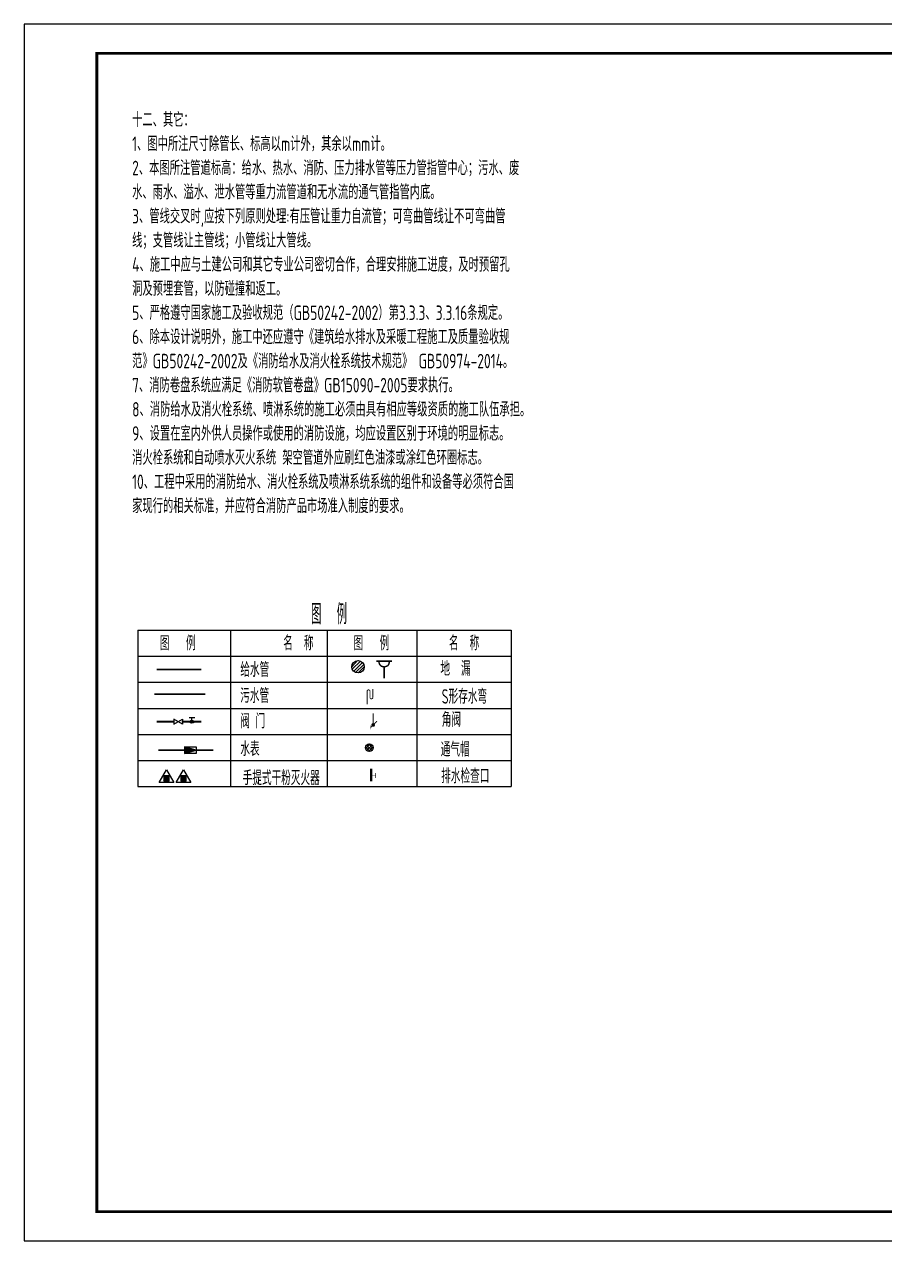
# Model space of a CAD drawing. Header units: millimetres. Extents: x -59400 to 60400, y 0 to 42000.
# Drawn here: x 1000 to 30700, y 0 to 42000 of the extents above; entities that cross this region are included whole.
import ezdxf
from ezdxf.enums import TextEntityAlignment as Align

# ---------------------------------------------------------------- set-up
doc = ezdxf.new("R2010")
doc.units = ezdxf.units.MM
doc.header["$LTSCALE"] = 600
doc.linetypes.add('DASH', pattern=[0.35, 0.25, -0.1])
for name, color, linetype in [('EQUIP_污水', 7, 'Continuous'), ('GJ', 2, 'Continuous'), ('PIPE-污水', 2, 'DASH'), ('PIPE-给水', 3, 'Continuous'), ('PUB_DIM', 3, 'Continuous'), ('TK', 4, 'Continuous'), ('VALVE_消防', 7, 'Continuous'), ('VALVE_给水', 7, 'Continuous'), ('文字标注', 7, 'Continuous')]:
    doc.layers.add(name, color=color, linetype=linetype)
doc.styles.add('HZTXT1', font='romans.shx', dxfattribs={"width": 0.7, "bigfont": 'GBHZFS.SHX'})
doc.styles.add('TSSD_Norm', font='gbenor.shx', dxfattribs={"width": 0.7, "bigfont": 'gbcbig.shx'})
doc.styles.add('vitalhz350', font='tssdeng.shx', dxfattribs={"width": 0.71, "height": 350, "bigfont": 'hztxt.shx'})

# ---------------------------------------------------------------- blocks, each defined once
blk = doc.blocks.new('$VALVE$00000295')
blk.add_lwpolyline([(-125, 72), (-125, -72), (125, 72), (125, -72), (-125, 72)])
for p in [(-125, 0), (125, 0)]:
    blk.add_point(p)
blk = doc.blocks.new('$VALVE$00000497')
for p, q in [((78, 138), (-78, 138)), ((0, 50), (0, 138))]:
    blk.add_line(p, q)
at = {"const_width": 49.6}
blk.add_lwpolyline([(25, 0, 1), (-25, 0, 1)], format="xyb", close=True, dxfattribs=at)
blk.add_circle((0, 0), 50)
blk = doc.blocks.new('$ATTACHMENT$00000056')
at = {"const_width": 30}
blk.add_lwpolyline([(0, 0), (0, 462, -0.75), (100, 462), (100, 227, 0.749772), (200, 225), (200, 531)], format="xyb", dxfattribs=at)
blk = doc.blocks.new('$Attachment$00000070')
for p, q in [((28, 3), (-130, 161)), ((-129, 101), (32, 263)), ((-94, 39), (94, 228)), ((94, 39), (-94, 228)), ((129, 101), (-32, 263)), ((-28, 3), (130, 161))]:
    blk.add_line(p, q)
blk.add_circle((0, 133), 133)
blk = doc.blocks.new('$Attachment$00000120')
blk.add_blockref('$Attachment$00000070', (0, -133))
blk = doc.blocks.new('$VALVE$00000752')
for p, q in [((-112.5, 75), (112.5, 75)), ((112.5, 75), (112.5, -75)), ((112.5, -75), (-112.5, -75))]:
    blk.add_line(p, q)
blk.add_lwpolyline([(-112.5, -75), (112.5, 0), (-112.5, 75)], close=True)
for p in [(-112.5, 0), (112.5, 0)]:
    blk.add_point(p)
blk.add_solid([(-112.5, 75), (112.5, 0), (-112.5, -75)])
blk = doc.blocks.new('$Attachment$00000073')
at = {"const_width": 20}
for points in [[(0, 0), (150, 0)], [(150, 90), (150, -90)]]:
    blk.add_lwpolyline(points, dxfattribs=at)
blk = doc.blocks.new('$Attachment$00000126')
for points, const_width in [([(0, 0), (-223, -223)], 30), ([(-133, -136), (-133, 264)], 30), ([(-223, -288), (-223, -146)], 15)]:
    blk.add_lwpolyline(points, dxfattribs=dict(const_width=const_width))
at = {"const_width": 62.5}
blk.add_lwpolyline([(-102, -136, -1), (-165, -136, -1)], format="xyb", close=True, dxfattribs=at)
blk = doc.blocks.new('*U11')
at = {"color": 3}
blk.add_lwpolyline([(-59400, 0), (0, 0), (0, 42000), (-59400, 42000)], close=True, dxfattribs=at)
at = {"color": 3, "const_width": 100}
blk.add_lwpolyline([(-56900, 1000), (-1000, 1000), (-1000, 41000), (-56900, 41000)], close=True, dxfattribs=at)
at = {"layer": 'TK', "color": 4, "style": 'HZTXT1'}
for tag, height, width, p in [('项目负责1', 400, 0.6, (-4500, 19196)), ('项目负责2', 400, 0.6, (-4500, 18296)), ('专责', 400, 0.6, (-4500, 17396)), ('审定', 400, 0.6, (-4500, 16496)), ('审核', 400, 0.6, (-4500, 15596)), ('校对', 400, 0.6, (-4500, 14696)), ('设计', 400, 0.6, (-4500, 13796)), ('绘图', 400, 0.6, (-4500, 12896)), ('建设单位', 450, 0.6, (-4500, 11050)), ('工号', 400, 0.5, (-5501, 3507)), ('版次', 400, 0.7, (-2138, 3498)), ('阶段', 400, 0.7, (-2138, 2498)), ('比例', 400, 0.7, (-5491, 1513)), ('日期', 400, 0.7, (-2138, 1498))]:
    blk.add_attdef(tag, text='', height=height, dxfattribs=dict(at, width=width)).set_placement(p, align=Align.MIDDLE)
at = {"layer": 'TK', "color": 1, "lineweight": -3, "style": 'HZTXT1', "width": 0.6}
blk.add_attdef('工程名称', text='', height=450, dxfattribs=at).set_placement((-4500, 9050), align=Align.MIDDLE)
at = {"layer": 'TK', "color": 4, "lineweight": -3, "style": 'HZTXT1', "width": 0.6}
blk.add_attdef('子项名称', text='', height=450, dxfattribs=at).set_placement((-4500, 7050), align=Align.MIDDLE)
at = {"layer": 'TK', "color": 1, "lineweight": -3, "style": 'HZTXT1', "width": 0.6}
blk.add_attdef('图名', text='', height=400, dxfattribs=at).set_placement((-4558, 4958), align=Align.MIDDLE_CENTER)
at = {"layer": 'TK', "color": 1, "style": 'HZTXT1', "width": 0.7}
blk.add_attdef('图号', text='', height=400, dxfattribs=at).set_placement((-5491, 2513), align=Align.MIDDLE)

msp = doc.modelspace()

# ---------------------------------------------------------------- hatches: boundary and pattern name
h = msp.add_hatch()
h.set_pattern_fill('ANSI31', scale=10.8, angle=180, style=0)
h.set_pattern_definition([(135, (120722.683, 245099.854), (24.2466915, 24.2466915), [])])
h.paths.add_polyline_path([(6005, 16051), (6005, 15871), (5812, 15871), (5812, 16051)])
h = msp.add_hatch()
h.set_pattern_fill('ANSI31', scale=10.8, angle=180, style=0)
h.set_pattern_definition([(135, (121309.75, 245099.854), (24.2466915, 24.2466915), [])])
h.paths.add_polyline_path([(6592, 16051), (6592, 15871), (6399, 15871), (6399, 16051)])

# ---------------------------------------------------------------- linework, layer by layer
at = {"color": 7}
for p, q in [((4920, 21080), (17803, 21080)), ((4920, 21080), (4920, 15680)), ((14553, 21080), (14553, 16580)), ((4920, 20180), (17803, 20180)), ((14553, 19280), (14553, 15680)), ((8122, 17480), (8122, 15680)), ((4920, 16580), (17803, 16580))]:
    msp.add_line(p, q, dxfattribs=at)
for p, q in [((8122, 21080), (8122, 16580)), ((11459, 21080), (11459, 15680)), ((17803, 21080), (17803, 15680)), ((12304, 19818, -7), (12506, 20030, -7)), ((12320, 19735, -7), (12600, 20015, -7)), ((12365, 19659, -7), (12674, 19968, -7)), ((12438, 19617, -7), (12717, 19896, -7)), ((12526, 19602, -7), (12733, 19809, -7)), ((4920, 19280), (17803, 19280)), ((4920, 18380), (17803, 18380)), ((4920, 17480), (17803, 17480)), ((4920, 15680), (11459, 15680)), ((11351, 15680), (17803, 15680))]:
    msp.add_line(p, q)
at = {"ltscale": 10}
for points, const_width in [([(13155, 20012), (13688, 20012)], 50), ([(13243, 19987), (13255, 19918), (13287, 19874), (13324, 19836), (13381, 19818), (13437, 19811), (13506, 19836), (13550, 19855), (13581, 19905), (13594, 19943), (13600, 19993), (13606, 20005)], 50), ([(13423, 19414), (13423, 19799)], 60)]:
    msp.add_lwpolyline(points, dxfattribs=dict(at, const_width=const_width))
at = {"color": 7}
for points in [[(6160, 15820), (5660, 15820), (5910, 16253)], [(6005, 16051), (5812, 16051), (5812, 15871), (6005, 15871)], [(6747, 15820), (6247, 15820), (6497, 16253)], [(6592, 16051), (6399, 16051), (6399, 15871), (6592, 15871)]]:
    msp.add_lwpolyline(points, close=True, dxfattribs=at)
msp.add_circle((12519, 19816, -7), 214)
at = {"layer": 'PIPE-污水', "linetype": 'DASH', "const_width": 50}
msp.add_lwpolyline([(5486, 18869), (7243, 18869)], dxfattribs=at)
at = {"layer": 'PIPE-污水', "linetype": 'Continuous', "const_width": 80}
for points in [[(12975, 16295), (12975, 16063)], [(12975, 16063), (12975, 15864)]]:
    msp.add_lwpolyline(points, dxfattribs=at)
at = {"layer": 'PIPE-给水', "linetype": 'Continuous', "const_width": 60}
for points in [[(5570, 19721), (7109, 19721)], [(5570, 17921), (6164, 17921)], [(6464, 17921), (7109, 17921)]]:
    msp.add_lwpolyline(points, dxfattribs=at)
at = {"layer": 'PIPE-给水', "linetype": 'Continuous', "ltscale": 1.5, "const_width": 52.5}
for points in [[(5621, 16936), (6525, 16936)], [(6930, 16936), (7526, 16936)]]:
    msp.add_lwpolyline(points, dxfattribs=at)

# ---------------------------------------------------------------- block references
at = {"layer": 'EQUIP_污水'}
for name, p in [('$ATTACHMENT$00000056', (12833, 18520)), ('$Attachment$00000120', (12910, 17020)), ('$Attachment$00000073', (12975, 16063))]:
    msp.add_blockref(name, p, dxfattribs=at)
at = {"layer": 'PIPE-给水'}
msp.add_blockref('$Attachment$00000126', (13175, 17942), dxfattribs=at)
at = {"layer": 'PUB_DIM'}
msp.add_blockref('*U11', (60400, 0), dxfattribs=at)
at = {"layer": 'VALVE_消防', "xscale": 1.2, "yscale": 1.2, "zscale": 1.2}
msp.add_blockref('$VALVE$00000295', (6314, 17921), dxfattribs=at)
at = {"layer": 'VALVE_给水', "xscale": 1.2, "zscale": 1.2}
msp.add_blockref('$VALVE$00000497', (6787, 17921), dxfattribs=at)
at = {"layer": 'VALVE_给水', "xscale": 1.8, "yscale": 1.5, "zscale": 1.8}
msp.add_blockref('$VALVE$00000752', (6727, 16936), dxfattribs=at)

# ---------------------------------------------------------------- texts
at = {"color": 7, "style": 'TSSD_Norm', "width": 0.7}
for s, p in [('图   例', (5681, 20382, -7)), ('名  称', (9937, 20382, -7)), ('图   例', (12362, 20382, -7)), ('名  称', (15659, 20382, -7)), ('给水管', (8457, 19468, -7)), ('地  漏', (15363, 19504, -7)), ('污水管', (8453, 18568, -7)), ('阀 门', (8457, 17690, -7)), ('水表', (8457, 16731, -7))]:
    msp.add_text(s, height=500, dxfattribs=at).set_placement(p)
msp.add_text('手提式干粉灭火器', height=500, dxfattribs=at).set_placement((9867, 15729, -7), align=Align.CENTER)
at = {"layer": 'GJ', "insert": (4721, 38958), "char_height": 500, "width": 13335.49, "attachment_point": 1, "style": 'vitalhz350'}
msp.add_mtext('十二、其它：\\P1、图中所注尺寸除管长、标高以m计外，其余以mm计。\\P2、本图所注管道标高：给水、热水、消防、压力排水管等压力管指管中心；污水、废水、雨水、溢水、泄水管等重力流管道和无水流的通气管指管内底。\\P3、管线交叉时,应按下列原则处理:有压管让重力自流管；可弯曲管线让不可弯曲管线；支管线让主管线；小管线让大管线。\\P4、施工中应与土建公司和其它专业公司密切合作，合理安排施工进度，及时预留孔洞及预埋套管，以防碰撞和返工。\\P5、严格遵守国家施工及验收规范（GB50242-2002）第3.3.3、3.3.16条规定。\\P6、除本设计说明外，施工中还应遵守《建筑给水排水及采暖工程施工及质量验收规范》GB50242-2002及《消防给水及消火栓系统技术规范》 GB50974-2014。\\P7、消防卷盘系统应满足《消防软管卷盘》GB15090-2005要求执行。\\P8、消防给水及消火栓系统、喷淋系统的施工必须由具有相应等级资质的施工队伍承担。\\P9、设置在室内外供人员操作或使用的消防设施，均应设置区别于环境的明显标志。消火栓系统和自动喷水灭火系统 架空管道外应刷红色油漆或涂红色环圈标志。 \\P{\\A1;10、工程中采用的消防给水、消火栓系统及喷淋系统系统的组件和设备等必须符合国家现行的相关标准，并应符合消防产品市场准入制度的要求。}', dxfattribs=at)
at = {"layer": '文字标注', "color": 7, "style": 'TSSD_Norm', "width": 0.7}
msp.add_text('图  例', height=700, dxfattribs=at).set_placement((10901, 21283, 3))
at = {"layer": '文字标注', "style": 'TSSD_Norm', "width": 0.7}
for s, p in [('S形存水弯', (15410, 18542)), ('角阀', (15410, 17742))]:
    msp.add_text(s, height=500, dxfattribs=at).set_placement(p)
for s, p in [('通气帽', (15873, 16712, -7)), ('排水检查口', (16223, 15794, -7))]:
    msp.add_text(s, height=500, dxfattribs=at).set_placement(p, align=Align.CENTER)

doc.saveas('drawing.dxf')
